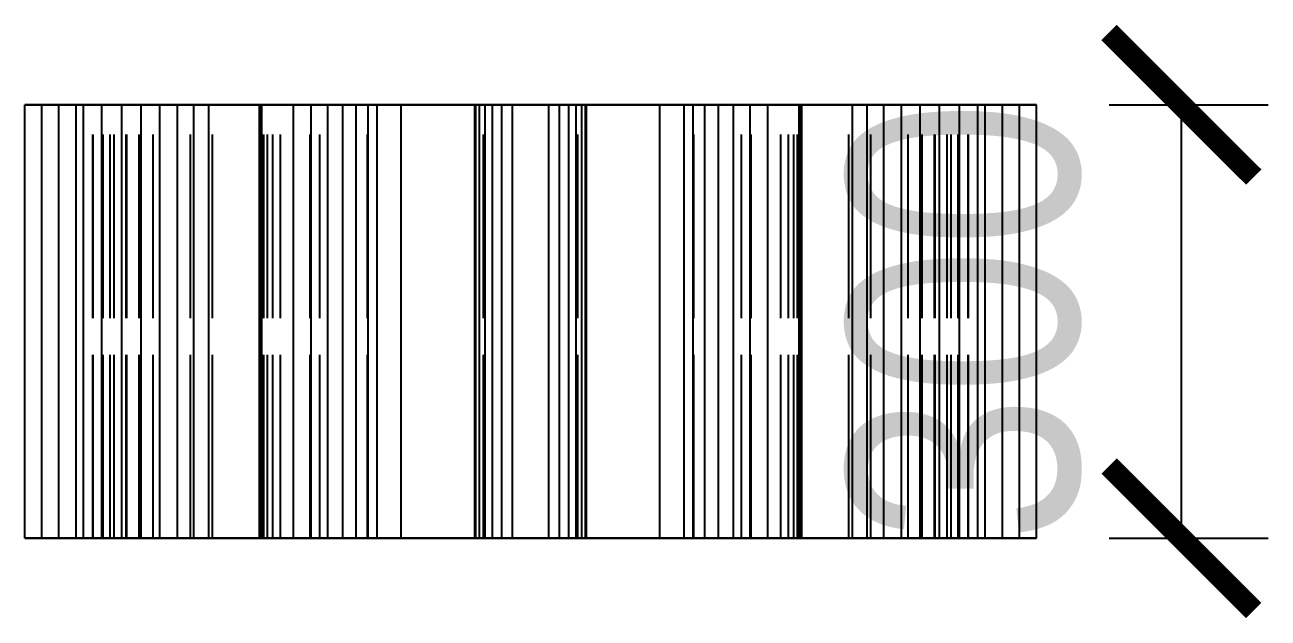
# Model space of a CAD drawing. Header units: millimetres. Extents: x -6 to 103, y -26 to 21.
# Drawn here: x -3.5 to 5.1, y 16.94 to 21.05 of the extents above; entities that cross this region are included whole.
import ezdxf

# ---------------------------------------------------------------- set-up
doc = ezdxf.new("R2010")
doc.units = ezdxf.units.MM
doc.linetypes.add('DASHED', pattern=[1.524, 1.27, -0.254])
for name, color, linetype in [('DIMS', 3, 'CONTINUOUS'), ('HIDDEN', 8, 'DASHED'), ('VISIBLE', 7, 'CONTINUOUS')]:
    doc.layers.add(name, color=color, linetype=linetype)
doc.styles.add('OpenSansCondensed-Light', font='OpenSansCondensed-Light.ttf')
doc.dimstyles.new('EZDXF', dxfattribs={"dimtxt": 0.25, "dimasz": 0.175, "dimexe": 0.375, "dimexo": 0.125, "dimgap": 0.1, "dimtad": 1, "dimlfac": 100, "dimzin": 12, "dimdsep": 46, "dimtxsty": 'OpenSansCondensed-Light', "dimblk": 'ARCHTICK', "dimcen": 2.5, "dimazin": 3, "dimtfac": 0.5, "dimtmove": 2, "dimatfit": 3})

# ---------------------------------------------------------------- blocks, each defined once
blk = doc.blocks.new('_ARCHTICK')
at = {"color": 0, "linetype": 'BYBLOCK', "const_width": 0.15}
blk.add_lwpolyline([(-0.5, -0.5), (0.5, 0.5)], dxfattribs=at)

msp = doc.modelspace()

# ---------------------------------------------------------------- linework, layer by layer
at = {"layer": 'HIDDEN'}
for points in [[(-3.49773, 20.49773), (-3.3806, 20.49773)], [(-3.49773, 17.49773), (-3.49773, 20.49773)], [(-3.3806, 20.49773), (-3.26242, 20.49773)], [(-3.3806, 17.49773), (-3.3806, 20.49773)], [(-3.26242, 20.49773), (-3.14379, 20.49773)], [(-3.26242, 17.49773), (-3.26242, 20.49773)], [(-3.14379, 20.49773), (-3.02534, 20.49773)], [(-3.14379, 17.49773), (-3.14379, 20.49773)], [(-3.09214, 20.49773), (-2.96611, 20.49773)], [(-3.02773, 20.49773), (-3.09214, 20.49773)], [(-3.09214, 20.49773), (-3.02773, 20.49773)], [(-3.02534, 20.49773), (-3.09214, 20.49773)], [(-3.09214, 17.49773), (-3.09214, 20.49773)], [(-2.95698, 20.49773), (-3.02773, 20.49773)], [(-3.02773, 20.49773), (-2.95698, 20.49773)], [(-3.02773, 17.49773), (-3.02773, 20.49773)], [(-3.02773, 17.49773), (-3.02773, 20.49773)], [(-3.02534, 20.49773), (-2.90782, 20.49773)], [(-2.90782, 20.49773), (-3.02534, 20.49773)], [(-3.02534, 17.49773), (-3.02534, 20.49773)], [(-3.02534, 17.49773), (-3.02534, 20.49773)], [(-2.96611, 20.49773), (-2.82763, 20.49773)], [(-2.96611, 17.49773), (-2.96611, 20.49773)], [(-2.88014, 20.49773), (-2.95698, 20.49773)], [(-2.95698, 20.49773), (-2.88014, 20.49773)], [(-2.95698, 17.49773), (-2.95698, 20.49773)], [(-2.95698, 17.49773), (-2.95698, 20.49773)], [(-2.90782, 20.49773), (-2.79248, 20.49773)], [(-2.79248, 20.49773), (-2.90782, 20.49773)], [(-2.90782, 17.49773), (-2.90782, 20.49773)], [(-2.90782, 17.49773), (-2.90782, 20.49773)], [(-2.79732, 20.49773), (-2.88014, 20.49773)], [(-2.88014, 20.49773), (-2.79732, 20.49773)], [(-2.88014, 17.49773), (-2.88014, 20.49773)], [(-2.88014, 17.49773), (-2.88014, 20.49773)], [(-2.82763, 20.49773), (-2.69369, 20.49773)], [(-2.82763, 17.49773), (-2.82763, 20.49773)], [(-2.70831, 20.49773), (-2.79732, 20.49773)], [(-2.79732, 20.49773), (-2.70831, 20.49773)], [(-2.79732, 17.49773), (-2.79732, 20.49773)], [(-2.79732, 17.49773), (-2.79732, 20.49773)], [(-2.79248, 20.49773), (-2.35259, 20.49773)], [(-2.35259, 20.49773), (-2.79248, 20.49773)], [(-2.79248, 17.49773), (-2.79248, 20.49773)], [(-2.79248, 17.49773), (-2.79248, 20.49773)], [(-2.61152, 20.49773), (-2.70831, 20.49773)], [(-2.70831, 20.49773), (-2.61152, 20.49773)], [(-2.70831, 17.49773), (-2.70831, 20.49773)], [(-2.70831, 17.49773), (-2.70831, 20.49773)], [(-2.69369, 20.49773), (-2.56506, 20.49773)], [(-2.69369, 17.49773), (-2.69369, 20.49773)], [(-2.20014, 20.49773), (-2.61152, 20.49773)], [(-2.61152, 20.49773), (-2.20014, 20.49773)], [(-2.61152, 17.49773), (-2.61152, 20.49773)], [(-2.61152, 17.49773), (-2.61152, 20.49773)], [(-2.56506, 20.49773), (-2.44273, 20.49773)], [(-2.56506, 17.49773), (-2.56506, 20.49773)], [(-2.44273, 20.49773), (-2.32818, 20.49773)], [(-2.44273, 17.49773), (-2.44273, 20.49773)], [(-2.35259, 20.49773), (-2.20014, 20.49773)], [(-2.20014, 20.49773), (-2.35259, 20.49773)], [(-2.35259, 17.49773), (-2.35259, 20.49773)], [(-2.35259, 17.49773), (-2.35259, 20.49773)], [(-2.32818, 20.49773), (-2.2252, 20.49773)], [(-2.32818, 17.49773), (-2.32818, 20.49773)], [(-2.2252, 20.49773), (-1.87467, 20.49773)], [(-2.2252, 17.49773), (-2.2252, 20.49773)], [(-2.20014, 17.49773), (-2.20014, 20.49773)], [(-2.20014, 17.49773), (-2.20014, 20.49773)], [(-1.87467, 20.49773), (-1.45816, 20.49773)], [(-1.87467, 17.49773), (-1.87467, 20.49773)], [(-1.86359, 20.49773), (-1.85801, 20.49773)], [(-1.85923, 20.49773), (-1.86359, 20.49773)], [(-1.86359, 20.49773), (-1.85923, 20.49773)], [(-1.45816, 20.49773), (-1.86359, 20.49773)], [(-1.86359, 17.49773), (-1.86359, 20.49773)], [(-1.84476, 20.49773), (-1.85923, 20.49773)], [(-1.85923, 20.49773), (-1.84476, 20.49773)], [(-1.85923, 17.49773), (-1.85923, 20.49773)], [(-1.85923, 17.49773), (-1.85923, 20.49773)], [(-1.85801, 20.49773), (-1.63972, 20.49773)], [(-1.85801, 17.49773), (-1.85801, 20.49773)], [(-1.81975, 20.49773), (-1.84476, 20.49773)], [(-1.84476, 20.49773), (-1.81975, 20.49773)], [(-1.84476, 17.49773), (-1.84476, 20.49773)], [(-1.84476, 17.49773), (-1.84476, 20.49773)], [(-1.78311, 20.49773), (-1.81975, 20.49773)], [(-1.81975, 20.49773), (-1.78311, 20.49773)], [(-1.81975, 17.49773), (-1.81975, 20.49773)], [(-1.81975, 17.49773), (-1.81975, 20.49773)], [(-1.73081, 20.49773), (-1.78311, 20.49773)], [(-1.78311, 20.49773), (-1.73081, 20.49773)], [(-1.78311, 17.49773), (-1.78311, 20.49773)], [(-1.78311, 17.49773), (-1.78311, 20.49773)], [(-1.45816, 20.49773), (-1.73081, 20.49773)], [(-1.73081, 20.49773), (-1.45816, 20.49773)], [(-1.73081, 17.49773), (-1.73081, 20.49773)], [(-1.73081, 17.49773), (-1.73081, 20.49773)], [(-1.63972, 20.49773), (-1.51701, 20.49773)], [(-1.63972, 17.49773), (-1.63972, 20.49773)], [(1.525, 20.49773), (1.47659, 20.49773), (1.42817, 20.49773), (1.37976, 20.49773), (1.33135, 20.49773), (1.28294, 20.49773), (1.23452, 20.49773), (1.18611, 20.49773), (1.1377, 20.49773), (1.08929, 20.49773), (1.04087, 20.49773), (0.99246, 20.49773), (0.94405, 20.49773), (0.89563, 20.49773), (0.84722, 20.49773), (0.79881, 20.49773), (0.7504, 20.49773), (0.70198, 20.49773), (0.65357, 20.49773), (0.60516, 20.49773), (0.55675, 20.49773), (0.50833, 20.49773), (0.45992, 20.49773), (0.41151, 20.49773), (0.3631, 20.49773), (0.31468, 20.49773), (0.26627, 20.49773), (0.21786, 20.49773), (0.16944, 20.49773), (0.12103, 20.49773), (0.07262, 20.49773), (0.02421, 20.49773), (-0.02421, 20.49773), (-0.07262, 20.49773), (-0.12103, 20.49773), (-0.16944, 20.49773), (-0.21786, 20.49773), (-0.26627, 20.49773), (-0.31468, 20.49773), (-0.3631, 20.49773), (-0.41151, 20.49773), (-0.45992, 20.49773), (-0.50833, 20.49773), (-0.55675, 20.49773), (-0.60516, 20.49773), (-0.65357, 20.49773), (-0.70198, 20.49773), (-0.7504, 20.49773), (-0.79881, 20.49773), (-0.84722, 20.49773), (-0.89563, 20.49773), (-0.94405, 20.49773), (-0.99246, 20.49773), (-1.04087, 20.49773), (-1.08929, 20.49773), (-1.1377, 20.49773), (-1.18611, 20.49773), (-1.23452, 20.49773), (-1.28294, 20.49773), (-1.33135, 20.49773), (-1.37976, 20.49773), (-1.42817, 20.49773), (-1.47659, 20.49773), (-1.525, 20.49773)], [(-1.525, 20.49773), (-1.51872, 20.49773), (-1.51243, 20.49773), (-1.50615, 20.49773), (-1.49987, 20.49773), (-1.49358, 20.49773), (-1.4873, 20.49773), (-1.48102, 20.49773), (-1.47473, 20.49773), (-1.46845, 20.49773), (-1.46217, 20.49773), (-1.45588, 20.49773), (-1.4496, 20.49773), (-1.44332, 20.49773), (-1.43704, 20.49773), (-1.43075, 20.49773), (-1.42447, 20.49773), (-1.41819, 20.49773), (-1.4119, 20.49773), (-1.40562, 20.49773), (-1.39934, 20.49773), (-1.39305, 20.49773), (-1.38677, 20.49773), (-1.38049, 20.49773), (-1.3742, 20.49773), (-1.36792, 20.49773), (-1.36164, 20.49773), (-1.35535, 20.49773), (-1.34907, 20.49773), (-1.34279, 20.49773), (-1.3365, 20.49773), (-1.33022, 20.49773), (-1.32394, 20.49773), (-1.31765, 20.49773), (-1.31137, 20.49773), (-1.30509, 20.49773), (-1.29881, 20.49773), (-1.29252, 20.49773), (-1.28624, 20.49773), (-1.27996, 20.49773), (-1.27367, 20.49773), (-1.26739, 20.49773), (-1.26111, 20.49773), (-1.25482, 20.49773), (-1.24854, 20.49773), (-1.24226, 20.49773), (-1.23597, 20.49773), (-1.22969, 20.49773), (-1.22341, 20.49773), (-1.21712, 20.49773), (-1.21084, 20.49773), (-1.20456, 20.49773), (-1.19827, 20.49773), (-1.19199, 20.49773), (-1.18571, 20.49773), (-1.17942, 20.49773), (-1.17314, 20.49773), (-1.16686, 20.49773), (-1.16057, 20.49773), (-1.15429, 20.49773), (-1.14801, 20.49773), (-1.14173, 20.49773), (-1.13544, 20.49773), (-1.12916, 20.49773)], [(-1.525, 17.49773), (-1.525, 20.49773)], [(-1.51701, 20.49773), (-1.40319, 20.49773)], [(-1.51701, 17.49773), (-1.51701, 20.49773)], [(-1.45816, 17.49773), (-1.45816, 20.49773)], [(-1.45816, 17.49773), (-1.45816, 20.49773)], [(-1.40319, 20.49773), (-1.29903, 20.49773)], [(-1.40319, 17.49773), (-1.40319, 20.49773)], [(-1.29903, 20.49773), (-1.20559, 20.49773)], [(-1.29903, 17.49773), (-1.29903, 20.49773)], [(-1.20559, 20.49773), (-1.12471, 20.49773)], [(-1.20559, 17.49773), (-1.20559, 20.49773)], [(-1.12916, 20.49773), (1.12916, 20.49773)], [(-1.12916, 17.49773), (-1.12916, 20.49773)], [(-1.12471, 20.49773), (-1.06168, 20.49773)], [(-1.12471, 17.49773), (-1.12471, 20.49773)], [(-1.06168, 20.49773), (-0.89444, 20.49773)], [(-1.06168, 17.49773), (-1.06168, 20.49773)], [(-0.89444, 20.49773), (-0.32547, 20.49773)], [(-0.89444, 17.49773), (-0.89444, 20.49773)], [(-0.38632, 20.49773), (-0.38013, 20.49773)], [(-0.32547, 20.49773), (-0.38632, 20.49773)], [(-0.38632, 20.49773), (-0.32547, 20.49773)], [(-0.32547, 20.49773), (-0.38632, 20.49773)], [(-0.38632, 17.49773), (-0.38632, 20.49773)], [(-0.38013, 20.49773), (-0.35458, 20.49773)], [(-0.38013, 17.49773), (-0.38013, 20.49773)], [(-0.35458, 20.49773), (-0.31508, 20.49773)], [(-0.35458, 17.49773), (-0.35458, 20.49773)], [(-0.32547, 17.49773), (-0.32547, 20.49773)], [(-0.32547, 17.49773), (-0.32547, 20.49773)], [(-0.31508, 20.49773), (-0.26329, 20.49773)], [(-0.31508, 17.49773), (-0.31508, 20.49773)], [(-0.26329, 20.49773), (-0.2001, 20.49773)], [(-0.26329, 17.49773), (-0.26329, 20.49773)], [(-0.2001, 20.49773), (-0.12603, 20.49773)], [(-0.2001, 17.49773), (-0.2001, 20.49773)], [(-0.12603, 20.49773), (0.12603, 20.49773)], [(-0.12603, 17.49773), (-0.12603, 20.49773)], [(0.12603, 20.49773), (0.2001, 20.49773)], [(0.12603, 17.49773), (0.12603, 20.49773)], [(0.2001, 20.49773), (0.26329, 20.49773)], [(0.2001, 17.49773), (0.2001, 20.49773)], [(0.26329, 20.49773), (0.31508, 20.49773)], [(0.26329, 17.49773), (0.26329, 20.49773)], [(0.31508, 20.49773), (0.35458, 20.49773)], [(0.31508, 17.49773), (0.31508, 20.49773)], [(0.32547, 20.49773), (0.89444, 20.49773)], [(0.38632, 20.49773), (0.32547, 20.49773)], [(0.38632, 20.49773), (0.32547, 20.49773)], [(0.32547, 20.49773), (0.38632, 20.49773)], [(0.32547, 17.49773), (0.32547, 20.49773)], [(0.32547, 17.49773), (0.32547, 20.49773)], [(0.35458, 20.49773), (0.38013, 20.49773)], [(0.35458, 17.49773), (0.35458, 20.49773)], [(0.38013, 20.49773), (0.38632, 20.49773)], [(0.38013, 17.49773), (0.38013, 20.49773)], [(0.38632, 17.49773), (0.38632, 20.49773)], [(0.89444, 20.49773), (1.06168, 20.49773)], [(0.89444, 17.49773), (0.89444, 20.49773)], [(1.06168, 20.49773), (1.12471, 20.49773)], [(1.06168, 17.49773), (1.06168, 20.49773)], [(1.12471, 20.49773), (1.20559, 20.49773)], [(1.12471, 17.49773), (1.12471, 20.49773)], [(1.12916, 20.49773), (1.13544, 20.49773), (1.14173, 20.49773), (1.14801, 20.49773), (1.15429, 20.49773), (1.16057, 20.49773), (1.16686, 20.49773), (1.17314, 20.49773), (1.17942, 20.49773), (1.18571, 20.49773), (1.19199, 20.49773), (1.19827, 20.49773), (1.20456, 20.49773), (1.21084, 20.49773), (1.21712, 20.49773), (1.22341, 20.49773), (1.22969, 20.49773), (1.23597, 20.49773), (1.24226, 20.49773), (1.24854, 20.49773), (1.25482, 20.49773), (1.26111, 20.49773), (1.26739, 20.49773), (1.27367, 20.49773), (1.27996, 20.49773), (1.28624, 20.49773), (1.29252, 20.49773), (1.29881, 20.49773), (1.30509, 20.49773), (1.31137, 20.49773), (1.31765, 20.49773), (1.32394, 20.49773), (1.33022, 20.49773), (1.3365, 20.49773), (1.34279, 20.49773), (1.34907, 20.49773), (1.35535, 20.49773), (1.36164, 20.49773), (1.36792, 20.49773), (1.3742, 20.49773), (1.38049, 20.49773), (1.38677, 20.49773), (1.39305, 20.49773), (1.39934, 20.49773), (1.40562, 20.49773), (1.4119, 20.49773), (1.41819, 20.49773), (1.42447, 20.49773), (1.43075, 20.49773), (1.43704, 20.49773), (1.44332, 20.49773), (1.4496, 20.49773), (1.45588, 20.49773), (1.46217, 20.49773), (1.46845, 20.49773), (1.47473, 20.49773), (1.48102, 20.49773), (1.4873, 20.49773), (1.49358, 20.49773), (1.49987, 20.49773), (1.50615, 20.49773), (1.51243, 20.49773), (1.51872, 20.49773), (1.525, 20.49773)], [(1.12916, 17.49773), (1.12916, 20.49773)], [(1.20559, 20.49773), (1.29903, 20.49773)], [(1.20559, 17.49773), (1.20559, 20.49773)], [(1.29903, 20.49773), (1.40319, 20.49773)], [(1.29903, 17.49773), (1.29903, 20.49773)], [(1.40319, 20.49773), (1.51701, 20.49773)], [(1.40319, 17.49773), (1.40319, 20.49773)], [(1.45816, 20.49773), (1.87467, 20.49773)], [(1.73081, 20.49773), (1.45816, 20.49773)], [(1.86359, 20.49773), (1.45816, 20.49773)], [(1.45816, 20.49773), (1.73081, 20.49773)], [(1.45816, 17.49773), (1.45816, 20.49773)], [(1.45816, 17.49773), (1.45816, 20.49773)], [(1.51701, 20.49773), (1.63972, 20.49773)], [(1.51701, 17.49773), (1.51701, 20.49773)], [(1.525, 17.49773), (1.525, 20.49773)], [(1.63972, 20.49773), (1.85801, 20.49773)], [(1.63972, 17.49773), (1.63972, 20.49773)], [(1.78311, 20.49773), (1.73081, 20.49773)], [(1.73081, 20.49773), (1.78311, 20.49773)], [(1.73081, 17.49773), (1.73081, 20.49773)], [(1.73081, 17.49773), (1.73081, 20.49773)], [(1.81975, 20.49773), (1.78311, 20.49773)], [(1.78311, 20.49773), (1.81975, 20.49773)], [(1.78311, 17.49773), (1.78311, 20.49773)], [(1.78311, 17.49773), (1.78311, 20.49773)], [(1.84476, 20.49773), (1.81975, 20.49773)], [(1.81975, 20.49773), (1.84476, 20.49773)], [(1.81975, 17.49773), (1.81975, 20.49773)], [(1.81975, 17.49773), (1.81975, 20.49773)], [(1.85923, 20.49773), (1.84476, 20.49773)], [(1.84476, 20.49773), (1.85923, 20.49773)], [(1.84476, 17.49773), (1.84476, 20.49773)], [(1.84476, 17.49773), (1.84476, 20.49773)], [(1.85801, 20.49773), (1.86359, 20.49773)], [(1.85801, 17.49773), (1.85801, 20.49773)], [(1.86359, 20.49773), (1.85923, 20.49773)], [(1.85923, 20.49773), (1.86359, 20.49773)], [(1.85923, 17.49773), (1.85923, 20.49773)], [(1.85923, 17.49773), (1.85923, 20.49773)], [(1.86359, 17.49773), (1.86359, 20.49773)], [(1.87467, 20.49773), (2.2252, 20.49773)], [(1.87467, 17.49773), (1.87467, 20.49773)], [(2.20014, 17.49773), (2.20014, 20.49773)], [(2.20014, 20.49773), (2.35259, 20.49773)], [(2.61152, 20.49773), (2.20014, 20.49773)], [(2.35259, 20.49773), (2.20014, 20.49773)], [(2.20014, 20.49773), (2.61152, 20.49773)], [(2.20014, 17.49773), (2.20014, 20.49773)], [(2.2252, 20.49773), (2.32818, 20.49773)], [(2.2252, 17.49773), (2.2252, 20.49773)], [(2.32818, 20.49773), (2.44273, 20.49773)], [(2.32818, 17.49773), (2.32818, 20.49773)], [(2.35259, 17.49773), (2.35259, 20.49773)], [(2.35259, 20.49773), (2.79248, 20.49773)], [(2.79248, 20.49773), (2.35259, 20.49773)], [(2.35259, 17.49773), (2.35259, 20.49773)], [(2.44273, 20.49773), (2.56506, 20.49773)], [(2.44273, 17.49773), (2.44273, 20.49773)], [(2.56506, 20.49773), (2.69369, 20.49773)], [(2.56506, 17.49773), (2.56506, 20.49773)], [(2.70831, 20.49773), (2.61152, 20.49773)], [(2.61152, 20.49773), (2.70831, 20.49773)], [(2.61152, 17.49773), (2.61152, 20.49773)], [(2.61152, 17.49773), (2.61152, 20.49773)], [(2.69369, 20.49773), (2.82763, 20.49773)], [(2.69369, 17.49773), (2.69369, 20.49773)], [(2.79732, 20.49773), (2.70831, 20.49773)], [(2.70831, 20.49773), (2.79732, 20.49773)], [(2.70831, 17.49773), (2.70831, 20.49773)], [(2.70831, 17.49773), (2.70831, 20.49773)], [(2.79248, 17.49773), (2.79248, 20.49773)], [(2.79248, 20.49773), (2.90782, 20.49773)], [(2.90782, 20.49773), (2.79248, 20.49773)], [(2.79248, 17.49773), (2.79248, 20.49773)], [(2.88014, 20.49773), (2.79732, 20.49773)], [(2.79732, 20.49773), (2.88014, 20.49773)], [(2.79732, 17.49773), (2.79732, 20.49773)], [(2.79732, 17.49773), (2.79732, 20.49773)], [(2.82763, 20.49773), (2.96611, 20.49773)], [(2.82763, 17.49773), (2.82763, 20.49773)], [(2.95698, 20.49773), (2.88014, 20.49773)], [(2.88014, 20.49773), (2.95698, 20.49773)], [(2.88014, 17.49773), (2.88014, 20.49773)], [(2.88014, 17.49773), (2.88014, 20.49773)], [(2.90782, 17.49773), (2.90782, 20.49773)], [(2.90782, 20.49773), (3.02534, 20.49773)], [(3.02534, 20.49773), (2.90782, 20.49773)], [(2.90782, 17.49773), (2.90782, 20.49773)], [(3.02773, 20.49773), (2.95698, 20.49773)], [(2.95698, 20.49773), (3.02773, 20.49773)], [(2.95698, 17.49773), (2.95698, 20.49773)], [(2.95698, 17.49773), (2.95698, 20.49773)], [(2.96611, 20.49773), (3.09214, 20.49773)], [(2.96611, 17.49773), (2.96611, 20.49773)], [(3.02534, 20.49773), (3.14379, 20.49773)], [(3.09214, 20.49773), (3.02534, 20.49773)], [(3.02534, 17.49773), (3.02534, 20.49773)], [(3.02534, 17.49773), (3.02534, 20.49773)], [(3.09214, 20.49773), (3.02773, 20.49773)], [(3.02773, 20.49773), (3.09214, 20.49773)], [(3.02773, 17.49773), (3.02773, 20.49773)], [(3.02773, 17.49773), (3.02773, 20.49773)], [(3.09214, 17.49773), (3.09214, 20.49773)], [(3.14379, 20.49773), (3.26242, 20.49773)], [(3.14379, 17.49773), (3.14379, 20.49773)], [(3.26242, 20.49773), (3.3806, 20.49773)], [(3.26242, 17.49773), (3.26242, 20.49773)], [(3.3806, 20.49773), (3.49773, 20.49773)], [(3.3806, 17.49773), (3.3806, 20.49773)], [(3.49773, 17.49773), (3.49773, 20.49773)], [(-3.49773, 17.49773), (-3.3806, 17.49773)], [(-3.3806, 17.49773), (-3.26242, 17.49773)], [(-3.26242, 17.49773), (-3.14379, 17.49773)], [(-3.14379, 17.49773), (-3.02534, 17.49773)], [(-3.09214, 17.49773), (-2.96611, 17.49773)], [(-3.02773, 17.49773), (-3.09214, 17.49773)], [(-3.09214, 17.49773), (-3.02773, 17.49773)], [(-3.02534, 17.49773), (-3.09214, 17.49773)], [(-2.95698, 17.49773), (-3.02773, 17.49773)], [(-3.02773, 17.49773), (-2.95698, 17.49773)], [(-3.02534, 17.49773), (-2.90782, 17.49773)], [(-2.90782, 17.49773), (-3.02534, 17.49773)], [(-2.96611, 17.49773), (-2.82763, 17.49773)], [(-2.88014, 17.49773), (-2.95698, 17.49773)], [(-2.95698, 17.49773), (-2.88014, 17.49773)], [(-2.90782, 17.49773), (-2.79248, 17.49773)], [(-2.79248, 17.49773), (-2.90782, 17.49773)], [(-2.79732, 17.49773), (-2.88014, 17.49773)], [(-2.88014, 17.49773), (-2.79732, 17.49773)], [(-2.82763, 17.49773), (-2.69369, 17.49773)], [(-2.70831, 17.49773), (-2.79732, 17.49773)], [(-2.79732, 17.49773), (-2.70831, 17.49773)], [(-2.79248, 17.49773), (-2.35259, 17.49773)], [(-2.35259, 17.49773), (-2.79248, 17.49773)], [(-2.61152, 17.49773), (-2.70831, 17.49773)], [(-2.70831, 17.49773), (-2.61152, 17.49773)], [(-2.69369, 17.49773), (-2.56506, 17.49773)], [(-2.20014, 17.49773), (-2.61152, 17.49773)], [(-2.61152, 17.49773), (-2.20014, 17.49773)], [(-2.56506, 17.49773), (-2.44273, 17.49773)], [(-2.44273, 17.49773), (-2.32818, 17.49773)], [(-2.35259, 17.49773), (-2.20014, 17.49773)], [(-2.20014, 17.49773), (-2.35259, 17.49773)], [(-2.32818, 17.49773), (-2.2252, 17.49773)], [(-2.2252, 17.49773), (-1.87467, 17.49773)], [(-1.87467, 17.49773), (-1.45816, 17.49773)], [(-1.86359, 17.49773), (-1.85801, 17.49773)], [(-1.85923, 17.49773), (-1.86359, 17.49773)], [(-1.86359, 17.49773), (-1.85923, 17.49773)], [(-1.45816, 17.49773), (-1.86359, 17.49773)], [(-1.84476, 17.49773), (-1.85923, 17.49773)], [(-1.85923, 17.49773), (-1.84476, 17.49773)], [(-1.85801, 17.49773), (-1.63972, 17.49773)], [(-1.81975, 17.49773), (-1.84476, 17.49773)], [(-1.84476, 17.49773), (-1.81975, 17.49773)], [(-1.78311, 17.49773), (-1.81975, 17.49773)], [(-1.81975, 17.49773), (-1.78311, 17.49773)], [(-1.73081, 17.49773), (-1.78311, 17.49773)], [(-1.78311, 17.49773), (-1.73081, 17.49773)], [(-1.45816, 17.49773), (-1.73081, 17.49773)], [(-1.73081, 17.49773), (-1.45816, 17.49773)], [(-1.63972, 17.49773), (-1.51701, 17.49773)], [(-1.12916, 17.49773), (-1.13544, 17.49773), (-1.14173, 17.49773), (-1.14801, 17.49773), (-1.15429, 17.49773), (-1.16057, 17.49773), (-1.16686, 17.49773), (-1.17314, 17.49773), (-1.17942, 17.49773), (-1.18571, 17.49773), (-1.19199, 17.49773), (-1.19827, 17.49773), (-1.20456, 17.49773), (-1.21084, 17.49773), (-1.21712, 17.49773), (-1.22341, 17.49773), (-1.22969, 17.49773), (-1.23597, 17.49773), (-1.24226, 17.49773), (-1.24854, 17.49773), (-1.25482, 17.49773), (-1.26111, 17.49773), (-1.26739, 17.49773), (-1.27367, 17.49773), (-1.27996, 17.49773), (-1.28624, 17.49773), (-1.29252, 17.49773), (-1.29881, 17.49773), (-1.30509, 17.49773), (-1.31137, 17.49773), (-1.31765, 17.49773), (-1.32394, 17.49773), (-1.33022, 17.49773), (-1.3365, 17.49773), (-1.34279, 17.49773), (-1.34907, 17.49773), (-1.35535, 17.49773), (-1.36164, 17.49773), (-1.36792, 17.49773), (-1.3742, 17.49773), (-1.38049, 17.49773), (-1.38677, 17.49773), (-1.39305, 17.49773), (-1.39934, 17.49773), (-1.40562, 17.49773), (-1.4119, 17.49773), (-1.41819, 17.49773), (-1.42447, 17.49773), (-1.43075, 17.49773), (-1.43704, 17.49773), (-1.44332, 17.49773), (-1.4496, 17.49773), (-1.45588, 17.49773), (-1.46217, 17.49773), (-1.46845, 17.49773), (-1.47473, 17.49773), (-1.48102, 17.49773), (-1.4873, 17.49773), (-1.49358, 17.49773), (-1.49987, 17.49773), (-1.50615, 17.49773), (-1.51243, 17.49773), (-1.51872, 17.49773), (-1.525, 17.49773)], [(-1.525, 17.49773), (-1.47659, 17.49773), (-1.42817, 17.49773), (-1.37976, 17.49773), (-1.33135, 17.49773), (-1.28294, 17.49773), (-1.23452, 17.49773), (-1.18611, 17.49773), (-1.1377, 17.49773), (-1.08929, 17.49773), (-1.04087, 17.49773), (-0.99246, 17.49773), (-0.94405, 17.49773), (-0.89563, 17.49773), (-0.84722, 17.49773), (-0.79881, 17.49773), (-0.7504, 17.49773), (-0.70198, 17.49773), (-0.65357, 17.49773), (-0.60516, 17.49773), (-0.55675, 17.49773), (-0.50833, 17.49773), (-0.45992, 17.49773), (-0.41151, 17.49773), (-0.3631, 17.49773), (-0.31468, 17.49773), (-0.26627, 17.49773), (-0.21786, 17.49773), (-0.16944, 17.49773), (-0.12103, 17.49773), (-0.07262, 17.49773), (-0.02421, 17.49773), (0.02421, 17.49773), (0.07262, 17.49773), (0.12103, 17.49773), (0.16944, 17.49773), (0.21786, 17.49773), (0.26627, 17.49773), (0.31468, 17.49773), (0.3631, 17.49773), (0.41151, 17.49773), (0.45992, 17.49773), (0.50833, 17.49773), (0.55675, 17.49773), (0.60516, 17.49773), (0.65357, 17.49773), (0.70198, 17.49773), (0.7504, 17.49773), (0.79881, 17.49773), (0.84722, 17.49773), (0.89563, 17.49773), (0.94405, 17.49773), (0.99246, 17.49773), (1.04087, 17.49773), (1.08929, 17.49773), (1.1377, 17.49773), (1.18611, 17.49773), (1.23452, 17.49773), (1.28294, 17.49773), (1.33135, 17.49773), (1.37976, 17.49773), (1.42817, 17.49773), (1.47659, 17.49773), (1.525, 17.49773)], [(-1.51701, 17.49773), (-1.40319, 17.49773)], [(-1.40319, 17.49773), (-1.29903, 17.49773)], [(-1.29903, 17.49773), (-1.20559, 17.49773)], [(-1.20559, 17.49773), (-1.12471, 17.49773)], [(-1.12916, 17.49773), (1.12916, 17.49773)], [(-1.12471, 17.49773), (-1.06168, 17.49773)], [(-1.06168, 17.49773), (-0.89444, 17.49773)], [(-0.89444, 17.49773), (-0.32547, 17.49773)], [(-0.38632, 17.49773), (-0.38013, 17.49773)], [(-0.32547, 17.49773), (-0.38632, 17.49773)], [(-0.38632, 17.49773), (-0.32547, 17.49773)], [(-0.32547, 17.49773), (-0.38632, 17.49773)], [(-0.38013, 17.49773), (-0.35458, 17.49773)], [(-0.35458, 17.49773), (-0.31508, 17.49773)], [(-0.31508, 17.49773), (-0.26329, 17.49773)], [(-0.26329, 17.49773), (-0.2001, 17.49773)], [(-0.2001, 17.49773), (-0.12603, 17.49773)], [(-0.12603, 17.49773), (0.12603, 17.49773)], [(0.12603, 17.49773), (0.2001, 17.49773)], [(0.2001, 17.49773), (0.26329, 17.49773)], [(0.26329, 17.49773), (0.31508, 17.49773)], [(0.31508, 17.49773), (0.35458, 17.49773)], [(0.32547, 17.49773), (0.89444, 17.49773)], [(0.38632, 17.49773), (0.32547, 17.49773)], [(0.38632, 17.49773), (0.32547, 17.49773)], [(0.32547, 17.49773), (0.38632, 17.49773)], [(0.35458, 17.49773), (0.38013, 17.49773)], [(0.38013, 17.49773), (0.38632, 17.49773)], [(0.89444, 17.49773), (1.06168, 17.49773)], [(1.06168, 17.49773), (1.12471, 17.49773)], [(1.12471, 17.49773), (1.20559, 17.49773)], [(1.525, 17.49773), (1.51872, 17.49773), (1.51243, 17.49773), (1.50615, 17.49773), (1.49987, 17.49773), (1.49358, 17.49773), (1.4873, 17.49773), (1.48102, 17.49773), (1.47473, 17.49773), (1.46845, 17.49773), (1.46217, 17.49773), (1.45588, 17.49773), (1.4496, 17.49773), (1.44332, 17.49773), (1.43704, 17.49773), (1.43075, 17.49773), (1.42447, 17.49773), (1.41819, 17.49773), (1.4119, 17.49773), (1.40562, 17.49773), (1.39934, 17.49773), (1.39305, 17.49773), (1.38677, 17.49773), (1.38049, 17.49773), (1.3742, 17.49773), (1.36792, 17.49773), (1.36164, 17.49773), (1.35535, 17.49773), (1.34907, 17.49773), (1.34279, 17.49773), (1.3365, 17.49773), (1.33022, 17.49773), (1.32394, 17.49773), (1.31765, 17.49773), (1.31137, 17.49773), (1.30509, 17.49773), (1.29881, 17.49773), (1.29252, 17.49773), (1.28624, 17.49773), (1.27996, 17.49773), (1.27367, 17.49773), (1.26739, 17.49773), (1.26111, 17.49773), (1.25482, 17.49773), (1.24854, 17.49773), (1.24226, 17.49773), (1.23597, 17.49773), (1.22969, 17.49773), (1.22341, 17.49773), (1.21712, 17.49773), (1.21084, 17.49773), (1.20456, 17.49773), (1.19827, 17.49773), (1.19199, 17.49773), (1.18571, 17.49773), (1.17942, 17.49773), (1.17314, 17.49773), (1.16686, 17.49773), (1.16057, 17.49773), (1.15429, 17.49773), (1.14801, 17.49773), (1.14173, 17.49773), (1.13544, 17.49773), (1.12916, 17.49773)], [(1.20559, 17.49773), (1.29903, 17.49773)], [(1.29903, 17.49773), (1.40319, 17.49773)], [(1.40319, 17.49773), (1.51701, 17.49773)], [(1.45816, 17.49773), (1.87467, 17.49773)], [(1.73081, 17.49773), (1.45816, 17.49773)], [(1.86359, 17.49773), (1.45816, 17.49773)], [(1.45816, 17.49773), (1.73081, 17.49773)], [(1.51701, 17.49773), (1.63972, 17.49773)], [(1.63972, 17.49773), (1.85801, 17.49773)], [(1.78311, 17.49773), (1.73081, 17.49773)], [(1.73081, 17.49773), (1.78311, 17.49773)], [(1.81975, 17.49773), (1.78311, 17.49773)], [(1.78311, 17.49773), (1.81975, 17.49773)], [(1.84476, 17.49773), (1.81975, 17.49773)], [(1.81975, 17.49773), (1.84476, 17.49773)], [(1.85923, 17.49773), (1.84476, 17.49773)], [(1.84476, 17.49773), (1.85923, 17.49773)], [(1.85801, 17.49773), (1.86359, 17.49773)], [(1.86359, 17.49773), (1.85923, 17.49773)], [(1.85923, 17.49773), (1.86359, 17.49773)], [(1.87467, 17.49773), (2.2252, 17.49773)], [(2.20014, 17.49773), (2.35259, 17.49773)], [(2.61152, 17.49773), (2.20014, 17.49773)], [(2.35259, 17.49773), (2.20014, 17.49773)], [(2.20014, 17.49773), (2.61152, 17.49773)], [(2.2252, 17.49773), (2.32818, 17.49773)], [(2.32818, 17.49773), (2.44273, 17.49773)], [(2.35259, 17.49773), (2.79248, 17.49773)], [(2.79248, 17.49773), (2.35259, 17.49773)], [(2.44273, 17.49773), (2.56506, 17.49773)], [(2.56506, 17.49773), (2.69369, 17.49773)], [(2.70831, 17.49773), (2.61152, 17.49773)], [(2.61152, 17.49773), (2.70831, 17.49773)], [(2.69369, 17.49773), (2.82763, 17.49773)], [(2.79732, 17.49773), (2.70831, 17.49773)], [(2.70831, 17.49773), (2.79732, 17.49773)], [(2.79248, 17.49773), (2.90782, 17.49773)], [(2.90782, 17.49773), (2.79248, 17.49773)], [(2.88014, 17.49773), (2.79732, 17.49773)], [(2.79732, 17.49773), (2.88014, 17.49773)], [(2.82763, 17.49773), (2.96611, 17.49773)], [(2.95698, 17.49773), (2.88014, 17.49773)], [(2.88014, 17.49773), (2.95698, 17.49773)], [(2.90782, 17.49773), (3.02534, 17.49773)], [(3.02534, 17.49773), (2.90782, 17.49773)], [(3.02773, 17.49773), (2.95698, 17.49773)], [(2.95698, 17.49773), (3.02773, 17.49773)], [(2.96611, 17.49773), (3.09214, 17.49773)], [(3.02534, 17.49773), (3.14379, 17.49773)], [(3.09214, 17.49773), (3.02534, 17.49773)], [(3.09214, 17.49773), (3.02773, 17.49773)], [(3.02773, 17.49773), (3.09214, 17.49773)], [(3.14379, 17.49773), (3.26242, 17.49773)], [(3.26242, 17.49773), (3.3806, 17.49773)], [(3.3806, 17.49773), (3.49773, 17.49773)]]:
    msp.add_lwpolyline(points, dxfattribs=at)
at = {"layer": 'VISIBLE'}
for points in [[(-3.3806, 20.49773), (-3.49773, 20.49773)], [(-3.49773, 17.49773), (-3.49773, 20.49773)], [(-3.26242, 20.49773), (-3.3806, 20.49773)], [(-3.3806, 17.49773), (-3.3806, 20.49773)], [(-3.14379, 20.49773), (-3.26242, 20.49773)], [(-3.26242, 17.49773), (-3.26242, 20.49773)], [(-3.09214, 20.49773), (-3.14379, 20.49773)], [(-3.14379, 17.49773), (-3.14379, 20.49773)], [(-2.96611, 20.49773), (-3.09214, 20.49773)], [(-3.09214, 17.49773), (-3.09214, 20.49773)], [(-2.82763, 20.49773), (-2.96611, 20.49773)], [(-2.96611, 17.49773), (-2.96611, 20.49773)], [(-2.69369, 20.49773), (-2.82763, 20.49773)], [(-2.82763, 17.49773), (-2.82763, 20.49773)], [(-2.56506, 20.49773), (-2.69369, 20.49773)], [(-2.69369, 17.49773), (-2.69369, 20.49773)], [(-2.44273, 20.49773), (-2.56506, 20.49773)], [(-2.56506, 17.49773), (-2.56506, 20.49773)], [(-2.32818, 20.49773), (-2.44273, 20.49773)], [(-2.44273, 17.49773), (-2.44273, 20.49773)], [(-2.2252, 20.49773), (-2.32818, 20.49773)], [(-2.32818, 17.49773), (-2.32818, 20.49773)], [(-1.87467, 20.49773), (-2.2252, 20.49773)], [(-2.2252, 17.49773), (-2.2252, 20.49773)], [(-1.86359, 20.49773), (-1.87467, 20.49773)], [(-1.87467, 17.49773), (-1.87467, 20.49773)], [(-1.85801, 20.49773), (-1.86359, 20.49773)], [(-1.86359, 17.49773), (-1.86359, 20.49773)], [(-1.63972, 20.49773), (-1.85801, 20.49773)], [(-1.85801, 17.49773), (-1.85801, 20.49773)], [(-1.51701, 20.49773), (-1.63972, 20.49773)], [(-1.63972, 17.49773), (-1.63972, 20.49773)], [(-1.40319, 20.49773), (-1.51701, 20.49773)], [(-1.51701, 17.49773), (-1.51701, 20.49773)], [(-1.29903, 20.49773), (-1.40319, 20.49773)], [(-1.40319, 17.49773), (-1.40319, 20.49773)], [(-1.20559, 20.49773), (-1.29903, 20.49773)], [(-1.29903, 17.49773), (-1.29903, 20.49773)], [(-1.12471, 20.49773), (-1.20559, 20.49773)], [(-1.20559, 17.49773), (-1.20559, 20.49773)], [(-1.06168, 20.49773), (-1.12471, 20.49773)], [(-1.12471, 17.49773), (-1.12471, 20.49773)], [(-0.89444, 20.49773), (-1.06168, 20.49773)], [(-1.06168, 17.49773), (-1.06168, 20.49773)], [(-0.38632, 20.49773), (-0.89444, 20.49773)], [(-0.89444, 17.49773), (-0.89444, 20.49773)], [(-0.38013, 20.49773), (-0.38632, 20.49773)], [(-0.38632, 17.49773), (-0.38632, 20.49773)], [(-0.35458, 20.49773), (-0.38013, 20.49773)], [(-0.38013, 17.49773), (-0.38013, 20.49773)], [(-0.31508, 20.49773), (-0.35458, 20.49773)], [(-0.35458, 17.49773), (-0.35458, 20.49773)], [(-0.26329, 20.49773), (-0.31508, 20.49773)], [(-0.31508, 17.49773), (-0.31508, 20.49773)], [(-0.2001, 20.49773), (-0.26329, 20.49773)], [(-0.26329, 17.49773), (-0.26329, 20.49773)], [(-0.12603, 20.49773), (-0.2001, 20.49773)], [(-0.2001, 17.49773), (-0.2001, 20.49773)], [(0.12603, 20.49773), (-0.12603, 20.49773)], [(-0.12603, 17.49773), (-0.12603, 20.49773)], [(0.2001, 20.49773), (0.12603, 20.49773)], [(0.12603, 17.49773), (0.12603, 20.49773)], [(0.26329, 20.49773), (0.2001, 20.49773)], [(0.2001, 17.49773), (0.2001, 20.49773)], [(0.31508, 20.49773), (0.26329, 20.49773)], [(0.26329, 17.49773), (0.26329, 20.49773)], [(0.35458, 20.49773), (0.31508, 20.49773)], [(0.31508, 17.49773), (0.31508, 20.49773)], [(0.38013, 20.49773), (0.35458, 20.49773)], [(0.35458, 17.49773), (0.35458, 20.49773)], [(0.38632, 20.49773), (0.38013, 20.49773)], [(0.38013, 17.49773), (0.38013, 20.49773)], [(0.89444, 20.49773), (0.38632, 20.49773)], [(0.38632, 17.49773), (0.38632, 20.49773)], [(1.06168, 20.49773), (0.89444, 20.49773)], [(0.89444, 17.49773), (0.89444, 20.49773)], [(1.12471, 20.49773), (1.06168, 20.49773)], [(1.06168, 17.49773), (1.06168, 20.49773)], [(1.20559, 20.49773), (1.12471, 20.49773)], [(1.12471, 17.49773), (1.12471, 20.49773)], [(1.29903, 20.49773), (1.20559, 20.49773)], [(1.20559, 17.49773), (1.20559, 20.49773)], [(1.40319, 20.49773), (1.29903, 20.49773)], [(1.29903, 17.49773), (1.29903, 20.49773)], [(1.51701, 20.49773), (1.40319, 20.49773)], [(1.40319, 17.49773), (1.40319, 20.49773)], [(1.63972, 20.49773), (1.51701, 20.49773)], [(1.51701, 17.49773), (1.51701, 20.49773)], [(1.85801, 20.49773), (1.63972, 20.49773)], [(1.63972, 17.49773), (1.63972, 20.49773)], [(1.86359, 20.49773), (1.85801, 20.49773)], [(1.85801, 17.49773), (1.85801, 20.49773)], [(1.87467, 20.49773), (1.86359, 20.49773)], [(1.86359, 17.49773), (1.86359, 20.49773)], [(2.2252, 20.49773), (1.87467, 20.49773)], [(1.87467, 17.49773), (1.87467, 20.49773)], [(2.32818, 20.49773), (2.2252, 20.49773)], [(2.2252, 17.49773), (2.2252, 20.49773)], [(2.44273, 20.49773), (2.32818, 20.49773)], [(2.32818, 17.49773), (2.32818, 20.49773)], [(2.56506, 20.49773), (2.44273, 20.49773)], [(2.44273, 17.49773), (2.44273, 20.49773)], [(2.69369, 20.49773), (2.56506, 20.49773)], [(2.56506, 17.49773), (2.56506, 20.49773)], [(2.82763, 20.49773), (2.69369, 20.49773)], [(2.69369, 17.49773), (2.69369, 20.49773)], [(2.96611, 20.49773), (2.82763, 20.49773)], [(2.82763, 17.49773), (2.82763, 20.49773)], [(3.09214, 20.49773), (2.96611, 20.49773)], [(2.96611, 17.49773), (2.96611, 20.49773)], [(3.14379, 20.49773), (3.09214, 20.49773)], [(3.09214, 17.49773), (3.09214, 20.49773)], [(3.26242, 20.49773), (3.14379, 20.49773)], [(3.14379, 17.49773), (3.14379, 20.49773)], [(3.3806, 20.49773), (3.26242, 20.49773)], [(3.26242, 17.49773), (3.26242, 20.49773)], [(3.49773, 20.49773), (3.3806, 20.49773)], [(3.3806, 17.49773), (3.3806, 20.49773)], [(3.49773, 17.49773), (3.49773, 20.49773)], [(-3.3806, 17.49773), (-3.49773, 17.49773)], [(-3.26242, 17.49773), (-3.3806, 17.49773)], [(-3.14379, 17.49773), (-3.26242, 17.49773)], [(-3.09214, 17.49773), (-3.14379, 17.49773)], [(-2.96611, 17.49773), (-3.09214, 17.49773)], [(-2.82763, 17.49773), (-2.96611, 17.49773)], [(-2.69369, 17.49773), (-2.82763, 17.49773)], [(-2.56506, 17.49773), (-2.69369, 17.49773)], [(-2.44273, 17.49773), (-2.56506, 17.49773)], [(-2.32818, 17.49773), (-2.44273, 17.49773)], [(-2.2252, 17.49773), (-2.32818, 17.49773)], [(-1.87467, 17.49773), (-2.2252, 17.49773)], [(-1.86359, 17.49773), (-1.87467, 17.49773)], [(-1.85801, 17.49773), (-1.86359, 17.49773)], [(-1.63972, 17.49773), (-1.85801, 17.49773)], [(-1.51701, 17.49773), (-1.63972, 17.49773)], [(-1.40319, 17.49773), (-1.51701, 17.49773)], [(-1.29903, 17.49773), (-1.40319, 17.49773)], [(-1.20559, 17.49773), (-1.29903, 17.49773)], [(-1.12471, 17.49773), (-1.20559, 17.49773)], [(-1.06168, 17.49773), (-1.12471, 17.49773)], [(-0.89444, 17.49773), (-1.06168, 17.49773)], [(-0.38632, 17.49773), (-0.89444, 17.49773)], [(-0.38013, 17.49773), (-0.38632, 17.49773)], [(-0.35458, 17.49773), (-0.38013, 17.49773)], [(-0.31508, 17.49773), (-0.35458, 17.49773)], [(-0.26329, 17.49773), (-0.31508, 17.49773)], [(-0.2001, 17.49773), (-0.26329, 17.49773)], [(-0.12603, 17.49773), (-0.2001, 17.49773)], [(0.12603, 17.49773), (-0.12603, 17.49773)], [(0.2001, 17.49773), (0.12603, 17.49773)], [(0.26329, 17.49773), (0.2001, 17.49773)], [(0.31508, 17.49773), (0.26329, 17.49773)], [(0.35458, 17.49773), (0.31508, 17.49773)], [(0.38013, 17.49773), (0.35458, 17.49773)], [(0.38632, 17.49773), (0.38013, 17.49773)], [(0.89444, 17.49773), (0.38632, 17.49773)], [(1.06168, 17.49773), (0.89444, 17.49773)], [(1.12471, 17.49773), (1.06168, 17.49773)], [(1.20559, 17.49773), (1.12471, 17.49773)], [(1.29903, 17.49773), (1.20559, 17.49773)], [(1.40319, 17.49773), (1.29903, 17.49773)], [(1.51701, 17.49773), (1.40319, 17.49773)], [(1.63972, 17.49773), (1.51701, 17.49773)], [(1.85801, 17.49773), (1.63972, 17.49773)], [(1.86359, 17.49773), (1.85801, 17.49773)], [(1.87467, 17.49773), (1.86359, 17.49773)], [(2.2252, 17.49773), (1.87467, 17.49773)], [(2.32818, 17.49773), (2.2252, 17.49773)], [(2.44273, 17.49773), (2.32818, 17.49773)], [(2.56506, 17.49773), (2.44273, 17.49773)], [(2.69369, 17.49773), (2.56506, 17.49773)], [(2.82763, 17.49773), (2.69369, 17.49773)], [(2.96611, 17.49773), (2.82763, 17.49773)], [(3.09214, 17.49773), (2.96611, 17.49773)], [(3.14379, 17.49773), (3.09214, 17.49773)], [(3.26242, 17.49773), (3.14379, 17.49773)], [(3.3806, 17.49773), (3.26242, 17.49773)], [(3.49773, 17.49773), (3.3806, 17.49773)]]:
    msp.add_lwpolyline(points, dxfattribs=at)

# ---------------------------------------------------------------- dimensions: what is measured, and where the dimension line sits
at = {"layer": 'DIMS'}
msp.add_linear_dim(base=(4.5, 17.49773), p1=(3.5, 17.49773), p2=(3.5, 20.49773), angle=90, dimstyle='EZDXF', override={"dimtxt": 1.6, "dimasz": 1, "dimexe": 0.6, "dimexo": 0.5, "dimdec": 2}, dxfattribs=at).render()

doc.saveas('drawing.dxf')
